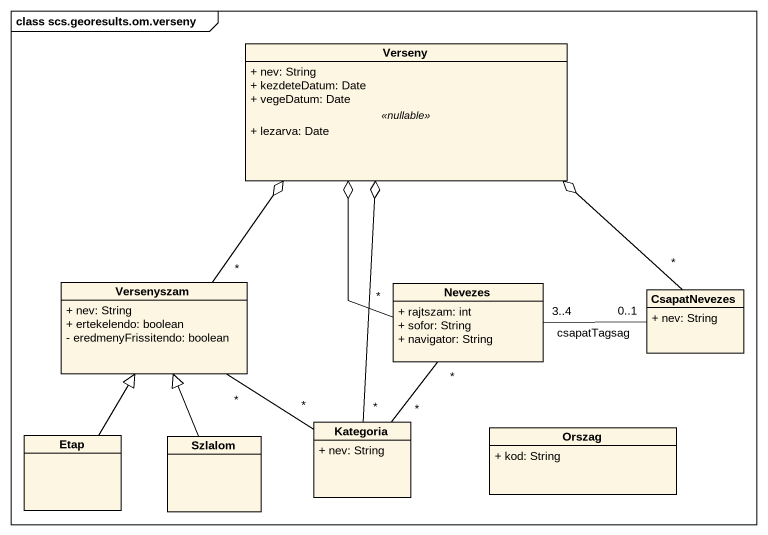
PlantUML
@startuml
mainframe class scs.georesults.om.verseny
hide circle
hide empty members
skinparam classAttributeIconSize 0
class Verseny {
  + nev: String
  + kezdeteDatum: Date
  + vegeDatum: Date
  .. <<nullable>> ..
  + lezarva: Date
}
class Versenyszam {
  + nev: String
  + ertekelendo: boolean
  - eredmenyFrissitendo: boolean
}
class Nevezes {
  + rajtszam: int
  + sofor: String
  + navigator: String
}
class CsapatNevezes {
  + nev: String
}
class Etap
class Szlalom
class Kategoria {
  + nev: String
}
class Orszag {
  + kod: String
}
Versenyszam "*" -up-o Verseny
Versenyszam "*" -- "*" Kategoria
Nevezes "*" -up-o Verseny
Nevezes "3..4" -right- "0..1" CsapatNevezes : csapatTagsag
CsapatNevezes "*" -up-o Verseny
Etap -up-|> Versenyszam
Szlalom -up-|> Versenyszam
Kategoria "*" -up-o Verseny
Kategoria "*" -up- "*" Nevezes
@enduml
